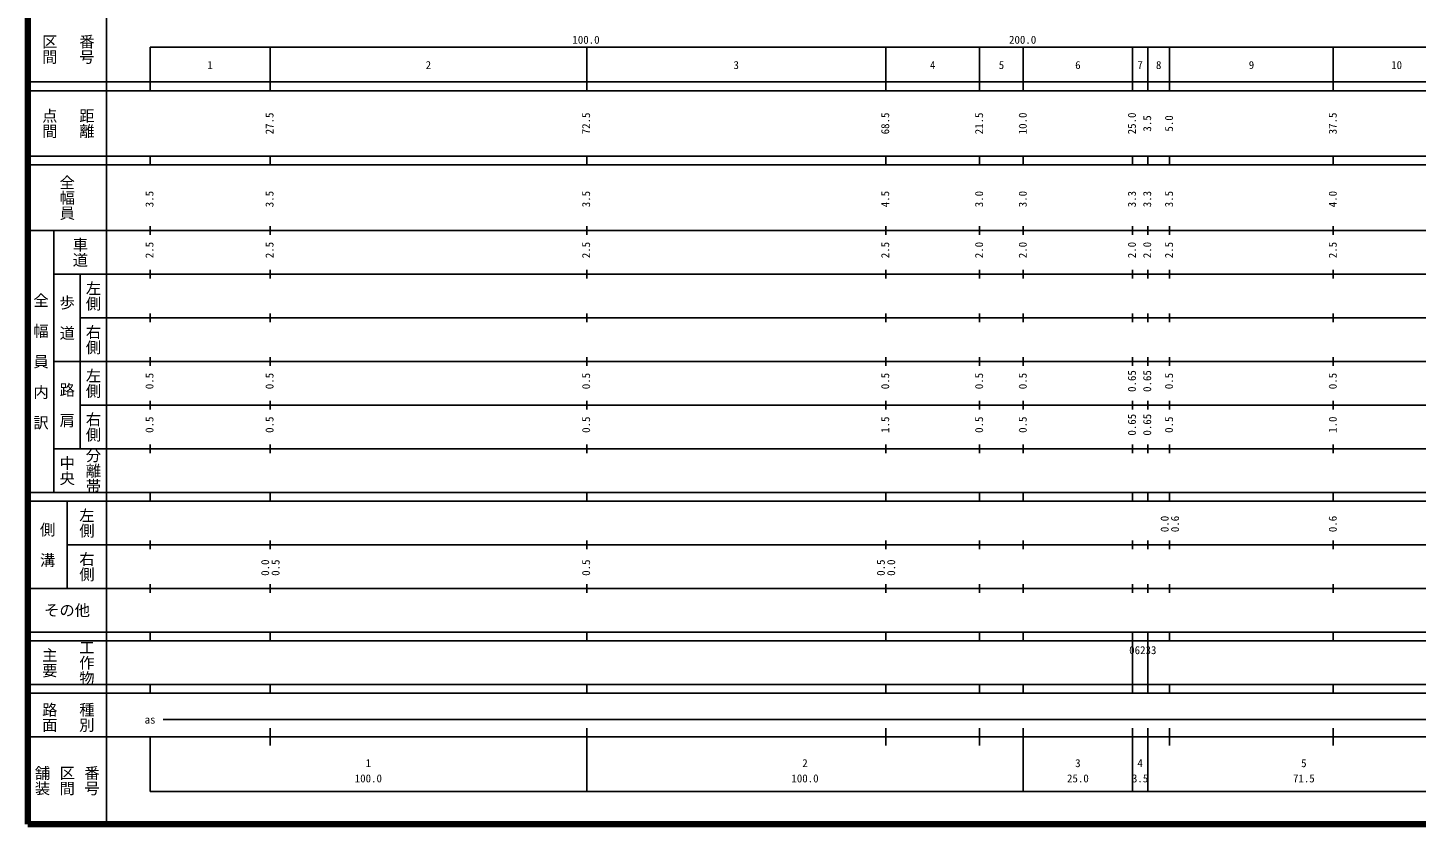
# Model space of a CAD drawing. Units: millimetres on the paper, enlarged 1000 times. Extents: x 40000 to 680000, y 20000 to 380000.
# Drawn here: x 40000 to 357987, y 20000 to 202409 of the extents above; entities that cross this region are included whole.
import ezdxf
from ezdxf.enums import TextEntityAlignment as Align

# ---------------------------------------------------------------- set-up
doc = ezdxf.new("R2010")
doc.units = ezdxf.units.MM
doc.header["$LTSCALE"] = 1000
doc.layers.add('M-TTL', color=2, linetype='Continuous', lineweight=140)
doc.layers.add('M-TTL-BAND', color=7, linetype='Continuous', lineweight=25)
doc.styles.add('@ＭＳ ゴシック', font='')
doc.styles.add('ＭＳ ゴシック', font='')
doc.styles.get('@ＭＳ ゴシック').set_extended_font_data('@MS Gothic')
doc.styles.get('ＭＳ ゴシック').set_extended_font_data('MS Gothic')

msp = doc.modelspace()

# ---------------------------------------------------------------- linework, layer by layer
at = {"layer": 'M-TTL'}
for p, q in [((40000, 380000), (40000, 20000)), ((40000, 20000), (680000, 20000))]:
    msp.add_line(p, q, dxfattribs=at)
at = {"layer": 'M-TTL-BAND'}
for p, q in [((58000, 370000), (58000, 20000)), ((68000, 198000), (579000, 198000)), ((68000, 198000), (68000, 188000)), ((95500, 188000), (95500, 198000)), ((168000, 188000), (168000, 198000)), ((236500, 188000), (236500, 198000)), ((258000, 188000), (258000, 198000)), ((268000, 188000), (268000, 198000)), ((293000, 188000), (293000, 198000)), ((296500, 188000), (296500, 198000)), ((301500, 188000), (301500, 198000)), ((339000, 188000), (339000, 198000)), ((40000, 190000), (579000, 190000)), ((40000, 188000), (579000, 188000)), ((40000, 173000), (579000, 173000)), ((68000, 171000), (68000, 173000)), ((95500, 171000), (95500, 173000)), ((168000, 171000), (168000, 173000)), ((236500, 171000), (236500, 173000)), ((258000, 171000), (258000, 173000)), ((268000, 171000), (268000, 173000)), ((293000, 171000), (293000, 173000)), ((296500, 171000), (296500, 173000)), ((301500, 171000), (301500, 173000)), ((339000, 171000), (339000, 173000)), ((40000, 171000), (579000, 171000)), ((40000, 156000), (579000, 156000)), ((46000, 96000), (46000, 156000)), ((68000, 155000), (68000, 157000)), ((95500, 155000), (95500, 157000)), ((168000, 155000), (168000, 157000)), ((236500, 155000), (236500, 157000)), ((258000, 155000), (258000, 157000)), ((268000, 155000), (268000, 157000)), ((293000, 155000), (293000, 157000)), ((296500, 155000), (296500, 157000)), ((301500, 155000), (301500, 157000)), ((339000, 155000), (339000, 157000)), ((68000, 145000), (68000, 147000)), ((95500, 145000), (95500, 147000)), ((168000, 145000), (168000, 147000)), ((236500, 145000), (236500, 147000)), ((258000, 145000), (258000, 147000)), ((268000, 145000), (268000, 147000)), ((293000, 145000), (293000, 147000)), ((296500, 145000), (296500, 147000)), ((301500, 145000), (301500, 147000)), ((339000, 145000), (339000, 147000)), ((46000, 146000), (579000, 146000)), ((52000, 146000), (52000, 106000)), ((68000, 135000), (68000, 137000)), ((95500, 135000), (95500, 137000)), ((168000, 135000), (168000, 137000)), ((236500, 135000), (236500, 137000)), ((258000, 135000), (258000, 137000)), ((268000, 135000), (268000, 137000)), ((293000, 135000), (293000, 137000)), ((296500, 135000), (296500, 137000)), ((301500, 135000), (301500, 137000)), ((339000, 135000), (339000, 137000)), ((52000, 136000), (579000, 136000)), ((46000, 126000), (579000, 126000)), ((68000, 125000), (68000, 127000)), ((95500, 125000), (95500, 127000)), ((168000, 125000), (168000, 127000)), ((236500, 125000), (236500, 127000)), ((258000, 125000), (258000, 127000)), ((268000, 125000), (268000, 127000)), ((293000, 125000), (293000, 127000)), ((296500, 125000), (296500, 127000)), ((301500, 125000), (301500, 127000)), ((339000, 125000), (339000, 127000)), ((52000, 116000), (579000, 116000)), ((68000, 115000), (68000, 117000)), ((95500, 115000), (95500, 117000)), ((168000, 115000), (168000, 117000)), ((236500, 115000), (236500, 117000)), ((258000, 115000), (258000, 117000)), ((268000, 115000), (268000, 117000)), ((293000, 115000), (293000, 117000)), ((296500, 115000), (296500, 117000)), ((301500, 115000), (301500, 117000)), ((339000, 115000), (339000, 117000)), ((46000, 106000), (579000, 106000)), ((68000, 105000), (68000, 107000)), ((95500, 105000), (95500, 107000)), ((168000, 105000), (168000, 107000)), ((236500, 105000), (236500, 107000)), ((258000, 105000), (258000, 107000)), ((268000, 105000), (268000, 107000)), ((293000, 105000), (293000, 107000)), ((296500, 105000), (296500, 107000)), ((301500, 105000), (301500, 107000)), ((339000, 105000), (339000, 107000)), ((40000, 96000), (579000, 96000)), ((68000, 94000), (68000, 96000)), ((95500, 94000), (95500, 96000)), ((168000, 94000), (168000, 96000)), ((236500, 94000), (236500, 96000)), ((258000, 94000), (258000, 96000)), ((268000, 94000), (268000, 96000)), ((293000, 94000), (293000, 96000)), ((296500, 94000), (296500, 96000)), ((301500, 94000), (301500, 96000)), ((339000, 94000), (339000, 96000)), ((40000, 94000), (579000, 94000)), ((49000, 94000), (49000, 74000)), ((49000, 84000), (579000, 84000)), ((68000, 83000), (68000, 85000)), ((95500, 83000), (95500, 85000)), ((168000, 83000), (168000, 85000)), ((236500, 83000), (236500, 85000)), ((258000, 83000), (258000, 85000)), ((268000, 83000), (268000, 85000)), ((293000, 83000), (293000, 85000)), ((296500, 83000), (296500, 85000)), ((301500, 83000), (301500, 85000)), ((339000, 83000), (339000, 85000)), ((40000, 74000), (579000, 74000)), ((68000, 73000), (68000, 75000)), ((95500, 73000), (95500, 75000)), ((168000, 73000), (168000, 75000)), ((236500, 73000), (236500, 75000)), ((258000, 73000), (258000, 75000)), ((268000, 73000), (268000, 75000)), ((293000, 73000), (293000, 75000)), ((296500, 73000), (296500, 75000)), ((301500, 73000), (301500, 75000)), ((339000, 73000), (339000, 75000)), ((40000, 64000), (579000, 64000)), ((68000, 62000), (68000, 64000)), ((95500, 62000), (95500, 64000)), ((168000, 62000), (168000, 64000)), ((236500, 62000), (236500, 64000)), ((258000, 62000), (258000, 64000)), ((268000, 62000), (268000, 64000)), ((293000, 62000), (293000, 64000)), ((296500, 62000), (296500, 64000)), ((301500, 62000), (301500, 64000)), ((339000, 62000), (339000, 64000)), ((40000, 62000), (579000, 62000)), ((293000, 52000), (293000, 62000)), ((296500, 52000), (296500, 62000)), ((40000, 52000), (579000, 52000)), ((68000, 50000), (68000, 52000)), ((95500, 50000), (95500, 52000)), ((168000, 50000), (168000, 52000)), ((236500, 50000), (236500, 52000)), ((258000, 50000), (258000, 52000)), ((268000, 50000), (268000, 52000)), ((293000, 50000), (293000, 52000)), ((296500, 50000), (296500, 52000)), ((301500, 50000), (301500, 52000)), ((339000, 50000), (339000, 52000)), ((40000, 50000), (579000, 50000)), ((71000, 44000), (414000, 44000)), ((95500, 38000), (95500, 42000)), ((168000, 27500), (168000, 42000)), ((236500, 38000), (236500, 42000)), ((258000, 38000), (258000, 42000)), ((268000, 27500), (268000, 42000)), ((293000, 27500), (293000, 42000)), ((296500, 27500), (296500, 42000)), ((301500, 38000), (301500, 42000)), ((339000, 38000), (339000, 42000)), ((40000, 40000), (579000, 40000)), ((68000, 40000), (68000, 27500)), ((68000, 27500), (579000, 27500))]:
    msp.add_line(p, q, dxfattribs=at)

# ---------------------------------------------------------------- texts
at = {"layer": 'M-TTL-BAND', "style": '@ＭＳ ゴシック'}
for s, p in [('区間', (45000, 197500)), ('番号', (53500, 197500)), ('点間', (45000, 180500)), ('距離', (53500, 180500)), ('全幅員', (49000, 163500)), ('車道', (52000, 151000)), ('左側', (55000, 141000)), ('全\u3000幅\u3000員\u3000内\u3000訳', (43000, 126000)), ('歩\u3000道', (49000, 136000)), ('右側', (55000, 131000)), ('左側', (55000, 121000)), ('路\u3000肩', (49000, 116000)), ('右側', (55000, 111000)), ('分離帯', (55000, 101000)), ('中央', (49000, 101000)), ('左側', (53500, 89000)), ('側\u3000溝', (44500, 84000)), ('右側', (53500, 79000)), ('工作物', (53500, 57000)), ('主要', (45000, 57000)), ('路面', (45000, 44500)), ('種別', (53500, 44500)), ('舗装', (43333, 30000)), ('区間', (49000, 30000)), ('番号', (54667, 30000))]:
    msp.add_text(s, height=2566, rotation=270, dxfattribs=at).set_placement(p, align=Align.MIDDLE_CENTER)
at = {"layer": 'M-TTL-BAND', "style": 'ＭＳ ゴシック'}
for s, p in [('100.0', (167844, 198195)), ('200.0', (267844, 198195)), ('1', (81750, 192405)), ('2', (131750, 192405)), ('3', (202250, 192405)), ('4', (247250, 192405)), ('5', (263000, 192405)), ('6', (280500, 192405)), ('7', (294750, 192405)), ('8', (299000, 192405)), ('9', (320250, 192405)), ('10', (353500, 192405)), ('as', (68000, 42500)), ('1', (118000, 32523)), ('2', (218000, 32523)), ('3', (280500, 32523)), ('4', (294750, 32523)), ('5', (332250, 32523)), ('100.0', (118000, 29033)), ('100.0', (218000, 29033)), ('25.0', (280500, 29033)), ('3.5', (294750, 29033)), ('71.5', (332250, 29033))]:
    msp.add_text(s, height=1833, dxfattribs=at).set_placement(p, align=Align.BOTTOM_CENTER)
for s, p in [('27.5', (96829, 180500)), ('72.5', (169329, 180500)), ('68.5', (237829, 180500)), ('21.5', (259329, 180500)), ('10.0', (269329, 180500)), ('25.0', (294329, 180500)), ('3.5', (297829, 180500)), ('5.0', (302829, 180500)), ('37.5', (340329, 180500)), ('3.5', (69329, 163174)), ('3.5', (96829, 163174)), ('3.5', (169329, 163174)), ('4.5', (237829, 163174)), ('3.0', (259329, 163174)), ('3.0', (269329, 163174)), ('3.3', (294329, 163174)), ('3.3', (297829, 163174)), ('3.5', (302829, 163174)), ('4.0', (340329, 163174)), ('2.5', (69329, 151500)), ('2.5', (96829, 151500)), ('2.5', (169329, 151500)), ('2.5', (237829, 151500)), ('2.0', (259329, 151500)), ('2.0', (269329, 151500)), ('2.0', (294329, 151500)), ('2.0', (297829, 151500)), ('2.5', (302829, 151500)), ('2.5', (340329, 151500)), ('0.5', (69329, 121500)), ('0.5', (96829, 121500)), ('0.5', (169329, 121500)), ('0.5', (237829, 121500)), ('0.5', (259329, 121500)), ('0.5', (269329, 121500)), ('0.65', (294329, 121500)), ('0.65', (297829, 121500)), ('0.5', (302829, 121500)), ('0.5', (340329, 121500)), ('0.5', (69329, 111500)), ('0.5', (96829, 111500)), ('0.5', (169329, 111500)), ('1.5', (237829, 111500)), ('0.5', (259329, 111500)), ('0.5', (269329, 111500)), ('0.65', (294329, 111500)), ('0.65', (297829, 111500)), ('0.5', (302829, 111500)), ('1.0', (340329, 111500)), ('0.0', (301829, 88764)), ('0.6', (304199, 88764)), ('0.6', (340329, 88764)), ('0.0', (95829, 78764)), ('0.5', (98199, 78764)), ('0.5', (169329, 78764)), ('0.5', (236829, 78764)), ('0.0', (239199, 78764))]:
    msp.add_text(s, height=1833, rotation=90, dxfattribs=at).set_placement(p, align=Align.BOTTOM_CENTER)
msp.add_text('その他', height=2566, dxfattribs=at).set_placement((49000, 69000), align=Align.MIDDLE_CENTER)
msp.add_text('06233', height=1833, dxfattribs=at).set_placement((292250, 58405), align=Align.BOTTOM_LEFT)

doc.saveas('drawing.dxf')
